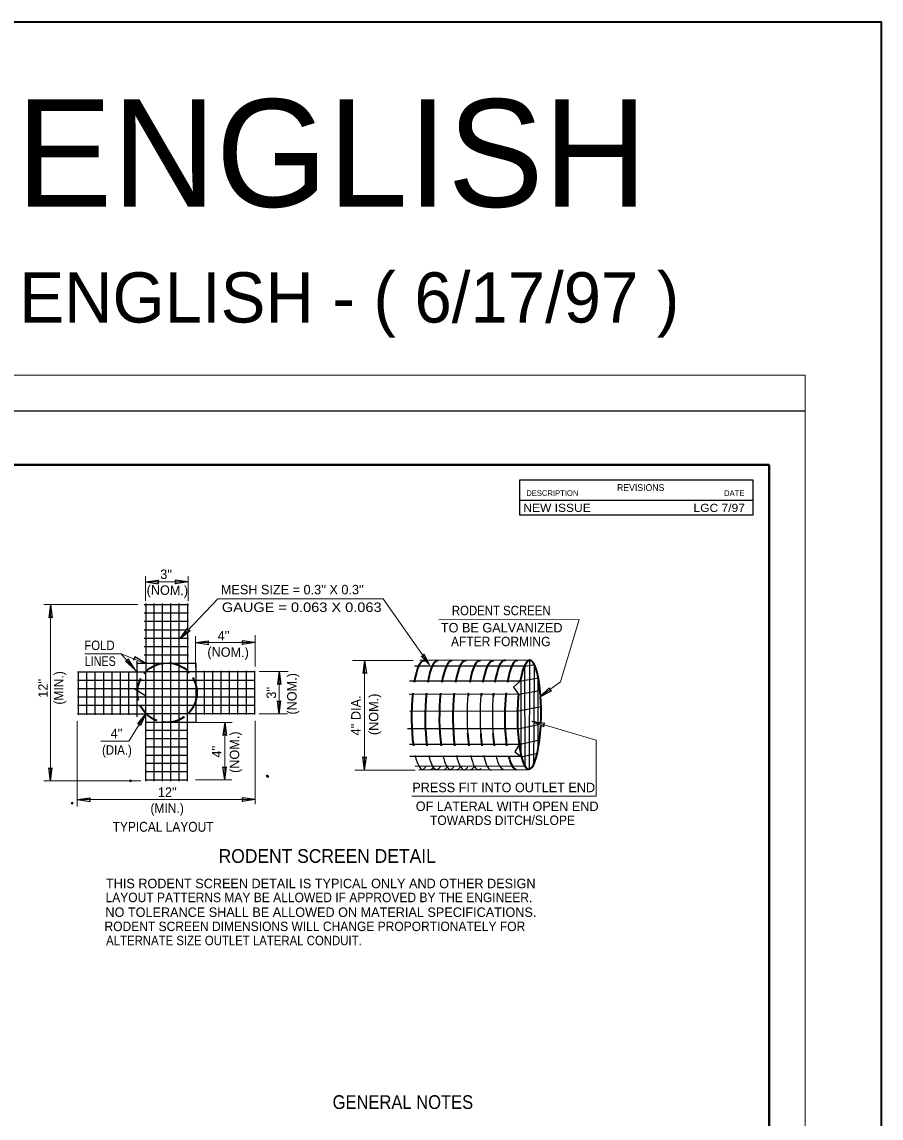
# Model space of a CAD drawing. Extents: x 1757 to 2137, y 145 to 432.
# Drawn here: x 2017.3 to 2137.1, y 279.6 to 432.4 of the extents above; entities that cross this region are included whole.
import ezdxf
from ezdxf.enums import TextEntityAlignment as Align

# ---------------------------------------------------------------- set-up
doc = ezdxf.new("R2010")
doc.units = 0
doc.header["$LTSCALE"] = 0.53
doc.header["$PDMODE"] = 32
doc.header["$PDSIZE"] = 0.265
doc.linetypes.add('LONG_DASHED', pattern=[7.5, 6, -1.5])
doc.linetypes.add('MEDIUM_DASHED', pattern=[4.5, 3, -1.5])
doc.layers.add('1', color=7, linetype='Continuous', lineweight=13)
doc.layers.add('25', color=7, linetype='Continuous', lineweight=40)
doc.layers.add('10', color=7, linetype='Continuous')

msp = doc.modelspace()

# ---------------------------------------------------------------- linework, layer by layer
at = {"layer": '1'}
for p, q in [((1766.5595, 383.1954), (2126.5325, 383.1954)), ((2126.5325, 153.2128), (2126.5325, 383.1954)), ((2034.516, 355.1377), (2034.516, 351.7109)), ((2040.4598, 355.1377), (2040.4598, 351.6533)), ((2034.516, 354.3386), (2040.4598, 354.3386)), ((2039.3955, 346.5147), (2044.5859, 351.9736)), ((2020.3229, 351.1775), (2033.4202, 351.1775)), ((2021.2629, 351.1775), (2021.2629, 326.6189)), ((2041.4984, 346.7843), (2041.4984, 342.42)), ((2041.4984, 345.8886), (2049.8076, 345.8886)), ((2049.8076, 346.8997), (2049.8076, 342.5354)), ((2031.0607, 344.3872), (2033.3107, 341.7904)), ((2071.8406, 343.3893), (2063.4038, 343.3893)), ((2065.0818, 328.1457), (2065.0818, 343.3893)), ((2050.3922, 341.8489), (2054.4328, 341.8489)), ((2053.1603, 341.8489), (2053.1603, 335.9636)), ((2092.4064, 340.3925), (2089.5206, 338.3207)), ((2024.9688, 334.9068), (2024.9688, 323.0232)), ((2041.1631, 334.7494), (2046.6121, 334.7494)), ((2045.5584, 334.7494), (2045.5584, 326.7303)), ((2049.8076, 334.957), (2049.8076, 323.3647)), ((2050.3922, 335.9636), (2054.341, 335.9636)), ((2097.3747, 332.2909), (2088.4102, 334.9178)), ((2072.1368, 328.0951), (2063.7001, 328.0951)), ((2020.3199, 326.6189), (2033.8775, 326.6189)), ((2041.5082, 326.7303), (2046.5443, 326.7303)), ((2049.8076, 323.9952), (2024.9688, 323.9952))]:
    msp.add_line(p, q, dxfattribs=at)
at = {"layer": '1', "lineweight": 40}
for p in [(1796.5572, 370.6967), (2121.5326, 165.7119)]:
    msp.add_line(p, (2121.5326, 370.6967), dxfattribs=at)
at = {"layer": '1', "lineweight": 25}
for p, q in [((2034.5295, 354.3375), (2036.3422, 354.5867)), ((2034.5295, 354.3375), (2036.3422, 354.0883)), ((2040.4432, 354.3383), (2038.6304, 354.5877)), ((2040.4432, 354.3383), (2038.6304, 354.0891)), ((2021.2597, 351.1635), (2021.0104, 349.3508)), ((2021.2597, 351.1635), (2021.5089, 349.3508)), ((2034.3368, 351.1921), (2040.5219, 351.1921)), ((2034.5356, 351.3588), (2034.5356, 341.8138)), ((2035.7062, 326.5618), (2035.7062, 351.3588)), ((2036.8769, 326.5618), (2036.8769, 351.3588)), ((2038.0476, 326.5618), (2038.0476, 351.3588)), ((2039.2182, 326.5618), (2039.2182, 351.3588)), ((2040.3889, 351.3588), (2040.3889, 347.8852)), ((2034.3368, 350.0214), (2040.5219, 350.0214)), ((2034.3368, 348.8508), (2040.5219, 348.8508)), ((2034.3368, 347.6801), (2040.1372, 347.6801)), ((2039.3963, 346.5143), (2040.3902, 347.8957)), ((2039.3963, 346.5143), (2040.726, 347.5765)), ((2040.3889, 347.2999), (2040.3889, 341.9622)), ((2040.5113, 347.6801), (2040.5219, 347.6801)), ((2034.3368, 346.5094), (2040.5219, 346.5094)), ((2041.5028, 345.8892), (2043.3157, 346.1384)), ((2041.5028, 345.8892), (2043.3157, 345.64)), ((2049.8028, 345.8898), (2047.9901, 346.1391)), ((2049.8028, 345.8898), (2047.9901, 345.6406)), ((2034.5701, 342.9513), (2033.0172, 343.9189)), ((2034.3368, 345.3388), (2040.5219, 345.3388)), ((2034.3368, 344.1681), (2040.5219, 344.1681)), ((2074.1446, 342.7664), (2072.9866, 344.0135)), ((2074.1446, 342.7664), (2073.3658, 344.2797)), ((2033.0811, 342.1008), (2031.7108, 343.3123)), ((2033.0811, 342.1008), (2032.0877, 343.6377)), ((2033.3648, 335.5383), (2033.3648, 343.3024)), ((2033.4316, 342.9974), (2041.5596, 342.9974)), ((2041.5596, 334.8027), (2041.5596, 342.9974)), ((2065.0809, 343.3893), (2064.8317, 341.5765)), ((2065.0809, 343.3893), (2065.3302, 341.5765)), ((2087.3538, 342.5832), (2072.0376, 342.5919)), ((2088.1193, 343.423), (2072.7807, 343.3716)), ((2087.3532, 342.5711), (2088.7846, 342.8203)), ((2087.3762, 342.565), (2087.4403, 328.7261)), ((2088.0822, 343.4037), (2088.0253, 328.2317)), ((2088.7441, 342.793), (2088.6946, 334.9482)), ((2025.0087, 341.8267), (2034.4943, 341.8267)), ((2025.1702, 335.803), (2025.1702, 341.8568)), ((2026.3408, 335.803), (2026.3408, 341.8568)), ((2027.5115, 335.803), (2027.5115, 341.8568)), ((2028.6822, 335.803), (2028.6822, 341.8568)), ((2029.8528, 335.803), (2029.8528, 341.8568)), ((2031.0235, 335.803), (2031.0235, 341.8568)), ((2032.1942, 335.803), (2032.1942, 341.8568)), ((2034.5356, 336.0061), (2034.5356, 341.8285)), ((2040.3623, 341.8267), (2034.5391, 341.8267)), ((2040.3889, 335.9192), (2040.3889, 341.8578)), ((2049.7543, 341.8267), (2040.5742, 341.8267)), ((2042.7302, 335.8607), (2042.7302, 341.9447)), ((2043.9009, 335.8607), (2043.9009, 341.9447)), ((2045.0716, 335.8607), (2045.0716, 341.9447)), ((2046.2423, 335.8607), (2046.2423, 341.9447)), ((2047.413, 335.8607), (2047.413, 341.9447)), ((2048.5837, 335.8607), (2048.5837, 341.9447)), ((2049.7543, 335.8607), (2049.7543, 341.9447)), ((2053.1621, 341.8352), (2052.9128, 340.0224)), ((2053.1621, 341.8352), (2053.4113, 340.0224)), ((2086.7047, 340.5185), (2089.3169, 340.9728)), ((2086.8777, 340.9537), (2086.8777, 330.2784)), ((2089.2305, 341.2332), (2089.2305, 334.9338)), ((2025.0087, 340.656), (2049.7543, 340.656)), ((2025.0087, 339.4853), (2049.7543, 339.4853)), ((2034.5701, 338.4179), (2033.0172, 339.3855)), ((2086.7801, 340.5158), (2071.3448, 340.5149)), ((2089.5214, 338.3199), (2090.8482, 339.5793)), ((2025.0087, 338.3147), (2049.7543, 338.3147)), ((2086.5495, 338.6782), (2071.2872, 338.6676)), ((2086.5938, 338.7074), (2089.533, 339.2183)), ((2089.5214, 338.3199), (2091.139, 339.1748)), ((2025.0087, 337.144), (2049.7543, 337.144)), ((2034.5356, 326.5618), (2034.5356, 336.2777)), ((2053.1639, 335.9686), (2052.9147, 337.7814)), ((2053.1639, 335.9686), (2053.4131, 337.7814)), ((2086.2631, 336.3244), (2071.3742, 336.2747)), ((2086.3021, 336.327), (2089.6899, 336.9585)), ((2025.0087, 335.9733), (2034.5438, 335.9733)), ((2034.5597, 335.9817), (2033.4044, 334.5634)), ((2034.5597, 335.9817), (2033.8289, 334.3053)), ((2034.507, 334.8027), (2041.5596, 334.8027)), ((2040.4492, 335.9733), (2034.5391, 335.9733)), ((2049.7543, 335.9733), (2040.1293, 335.9733)), ((2040.3889, 326.5618), (2040.3889, 336.0305)), ((2045.5584, 334.7494), (2045.3093, 332.9367)), ((2045.5584, 334.7494), (2045.8076, 332.9367)), ((2088.4102, 334.9169), (2090.2194, 334.6464)), ((2088.4102, 334.9169), (2090.0792, 334.1684)), ((2034.4531, 333.6532), (2040.4208, 333.6532)), ((2086.3775, 333.8553), (2071.0558, 333.8784)), ((2086.4491, 333.8715), (2089.3571, 334.4839)), ((2088.6929, 334.6653), (2088.6567, 328.9173)), ((2089.2305, 334.5099), (2089.2305, 330.7628)), ((2034.4531, 332.5038), (2040.4208, 332.5038)), ((2086.6053, 331.6898), (2089.4772, 332.3091)), ((2034.4531, 331.3544), (2040.4208, 331.3544)), ((2034.4531, 330.2051), (2040.4208, 330.2051)), ((2086.6372, 331.6837), (2071.3448, 331.6861)), ((2086.9223, 329.972), (2089.1815, 330.4477)), ((2034.4531, 329.0557), (2040.4208, 329.0557)), ((2065.0827, 328.1457), (2064.8335, 329.9585)), ((2065.0827, 328.1457), (2065.3319, 329.9585)), ((2086.9387, 329.9842), (2071.3742, 329.985)), ((2087.3823, 328.6592), (2072.1201, 328.6078)), ((2021.2629, 326.6287), (2021.0137, 328.4414)), ((2021.2629, 326.6287), (2021.5122, 328.4414)), ((2034.4531, 327.9062), (2040.4208, 327.9062)), ((2045.5584, 326.7422), (2045.3092, 328.5549)), ((2045.5584, 326.7422), (2045.8076, 328.5549)), ((2087.9836, 328.1642), (2072.6451, 328.1129)), ((2034.4531, 326.7569), (2040.4208, 326.7569)), ((2024.978, 323.9986), (2026.7907, 324.2478)), ((2049.8076, 323.9962), (2047.9947, 324.2452)), ((2024.978, 323.9986), (2026.7907, 323.7494)), ((2049.8076, 323.9962), (2047.9947, 323.7469))]:
    msp.add_line(p, q, dxfattribs=at)
at = {"layer": '1', "lineweight": 35}
msp.add_lwpolyline([(1756.8748, 432.4348), (2137.1342, 432.4348), (2137.1342, 145.219), (1756.8748, 145.219)], close=True, dxfattribs=at)
at = {"layer": '1', "lineweight": 25}
for points in [[(1781.5583, 158.2127), (1781.5583, 378.1959), (2126.5325, 378.1959)], [(2036.3422, 354.5867), (2036.2022, 354.3349), (2036.3422, 354.0883)], [(2038.6304, 354.0891), (2038.7706, 354.3411), (2038.6304, 354.5877)], [(2021.5089, 349.3508), (2021.257, 349.4908), (2021.0104, 349.3508)], [(2040.3902, 347.8957), (2040.4698, 347.6399), (2040.726, 347.5765)], [(2043.3157, 346.1384), (2043.1755, 345.8865), (2043.3157, 345.64)], [(2047.9901, 345.6406), (2048.1302, 345.8925), (2047.9901, 346.1391)], [(2032.8141, 343.463), (2033.0447, 343.6368), (2033.0172, 343.9189)], [(2072.9866, 344.0135), (2073.253, 344.0412), (2073.3658, 344.2797)], [(2031.7108, 343.3123), (2031.9928, 343.3698), (2032.0877, 343.6377)], [(2065.3302, 341.5765), (2065.0783, 341.7166), (2064.8317, 341.5765)], [(2053.4113, 340.0224), (2053.1594, 340.1625), (2052.9128, 340.0224)], [(2086.7658, 340.4976), (2085.8392, 339.6588), (2086.5452, 338.6729)], [(2090.8482, 339.5793), (2090.881, 339.2937), (2091.139, 339.1748)], [(2052.9147, 337.7814), (2053.1666, 337.6413), (2053.4131, 337.7814)], [(2033.8289, 334.3053), (2033.6874, 334.5557), (2033.4044, 334.5634)], [(2090.2194, 334.6464), (2090.0145, 334.4443), (2090.0792, 334.1684)], [(2045.8076, 332.9367), (2045.5557, 333.0768), (2045.3093, 332.9367)], [(2086.6224, 331.6837), (2086.0268, 330.6463), (2086.9313, 329.9988)], [(2064.8335, 329.9585), (2065.0853, 329.8183), (2065.3319, 329.9585)], [(2021.0137, 328.4414), (2021.2656, 328.3012), (2021.5122, 328.4414)], [(2045.3092, 328.5549), (2045.561, 328.4147), (2045.8076, 328.5549)], [(2026.7907, 324.2478), (2026.6508, 323.996), (2026.7907, 323.7494)], [(2047.9947, 323.7469), (2048.1348, 323.9987), (2047.9947, 324.2452)]]:
    msp.add_lwpolyline(points, dxfattribs=at)
at = {"layer": '1'}
for points in [[(2044.5859, 351.9736), (2067.6834, 351.9736), (2074.144, 342.7657)], [(2075.4272, 349.0694), (2095.0141, 349.0919), (2092.4064, 340.3925)], [(2034.5098, 342.9583), (2031.1051, 344.3162), (2026.0328, 344.3162)], [(2034.4677, 335.7947), (2032.2047, 332.1536), (2028.2852, 332.1536)], [(2071.6557, 324.4589), (2097.3747, 324.4589), (2097.3747, 332.2909)]]:
    msp.add_lwpolyline(points, dxfattribs=at)
at = {"layer": '1', "linetype": 'LONG_DASHED', "lineweight": 35}
msp.add_circle((2037.5291, 338.9133), 4.1514, dxfattribs=at)
at = {"layer": '1', "lineweight": 35}
for centre, start_param, end_param in [((2073.2813, 335.7713), 3.06276903, 4.06891343), ((2075.1764, 335.7796), 3.06276903, 4.07028569), ((2077.1543, 335.786), 3.06276903, 4.07133687), ((2079.0487, 335.753), 3.06276903, 4.06588703), ((2081.0365, 335.7532), 3.06276903, 4.06592484), ((2082.8546, 335.7215), 3.06276903, 4.06067344), ((2084.5448, 335.8217), 3.06276903, 4.07718765), ((2086.2976, 335.7911), 3.06276903, 4.07216818), ((2088.0519, 335.8258), 1.93617669, 4.04750042), ((2086.2976, 335.7911), 4.03369777, 4.04086041), ((2073.2813, 335.7713), 4.29830835, 5.3094618), ((2075.1764, 335.7796), 4.29950711, 5.31078694), ((2077.1543, 335.786), 4.30042578, 5.31180374), ((2079.0487, 335.753), 4.29566675, 5.30654836), ((2086.2976, 335.7911), 4.32997018, 5.09143934), ((2088.0519, 335.8258), 4.32849581, 7.64623732), ((2088.0519, 335.8258), 1.43767667, 1.89213912), ((2081.0365, 335.7532), 5.05031653, 5.30658472), ((2082.8546, 335.7215), 5.05031653, 5.30155832), ((2084.5448, 335.8217), 5.06848444, 5.3174908), ((2086.2976, 335.7911), 5.09279168, 5.31260892), ((2086.2976, 335.7911), 5.13024117, 5.29035675), ((2086.2976, 335.7911), 5.56939374, 6.2831854)]:
    msp.add_ellipse(centre, major_axis=(-0.0675, -7.597), ratio=0.217321, start_param=start_param, end_param=end_param, dxfattribs=at)
at = {"layer": '1', "lineweight": 25}
for centre, start_param, end_param in [((2081.021, 335.8358), 4.34955335, 5.09143934), ((2082.8321, 335.8042), 4.34955335, 5.09143934), ((2084.5506, 335.869), 4.34955335, 5.09143934), ((2073.2813, 335.7713), 5.55164917, 6.2831854), ((2075.1764, 335.7796), 5.5532891, 6.2831854), ((2077.1543, 335.786), 5.55454845, 6.2831854), ((2079.0487, 335.753), 5.54804909, 6.2831854), ((2081.0365, 335.7532), 5.54809393, 6.2831854), ((2082.8546, 335.7215), 5.54189961, 6.2831854), ((2084.5448, 335.8217), 5.5616087, 6.2831854)]:
    msp.add_ellipse(centre, major_axis=(-0.0675, -7.597), ratio=0.217321, start_param=start_param, end_param=end_param, dxfattribs=at)
at = {"layer": '1', "linetype": 'MEDIUM_DASHED', "lineweight": 35}
for centre, start_param, end_param in [((2081.0365, 335.7532), 4.29569972, 4.35242864), ((2082.8546, 335.7215), 4.29112293, 4.35242864), ((2084.5448, 335.8217), 4.30554551, 4.37059752), ((2086.2976, 335.7911), 4.30115256, 4.34815171)]:
    msp.add_ellipse(centre, major_axis=(-0.0675, -7.597), ratio=0.217321, start_param=start_param, end_param=end_param, dxfattribs=at)
at = {"layer": '1'}
msp.add_ellipse((2073.1382, 335.7808), major_axis=(-0.0675, -7.597), ratio=0.217321, start_param=6.28107036, end_param=6.62186262, dxfattribs=at)
at = {"layer": '1', "linetype": 'MEDIUM_DASHED'}
for centre, end_param in [((2074.2595, 335.7612), 6.62186262), ((2075.179, 335.7856), 6.62186262), ((2076.0968, 335.7157), 6.62186262), ((2077.0298, 335.7667), 6.62186262), ((2077.9892, 335.7635), 6.62186262), ((2078.9746, 335.7059), 6.62186262), ((2079.8811, 335.7579), 6.62186262), ((2081.0022, 335.7578), 6.51135099)]:
    msp.add_ellipse(centre, major_axis=(-0.0675, -7.597), ratio=0.217321, start_param=6.28107036, end_param=end_param, dxfattribs=at)
at = {"layer": '1'}
for p in [(2051.4668, 327.2885), (2051.5892, 327.1971), (2032.4266, 326.6223), (2024.2752, 323.5094)]:
    msp.add_point(p, dxfattribs=at)
at = {"layer": '25', "lineweight": 25}
msp.add_line((2086.6815, 365.766), (2119.2922, 365.766), dxfattribs=at)
msp.add_lwpolyline([(2086.6815, 363.684), (2119.2982, 363.684), (2119.2982, 368.52), (2086.6815, 368.52)], close=True, dxfattribs=at)

# ---------------------------------------------------------------- texts
at = {"layer": '1'}
for s, height, p in [('( pg. 140 ) PAVEMENT EDGE DRAIN - ( PED-1-00 ) FINAL ENGLISH - ( 6/17/97 )', 7, (1766.711, 390.515)), ("MESH SIZE = 0.3'' X 0.3''", 1.32, (2045.0339, 352.6157)), ('TO BE GALVANIZED', 1.32, (2075.7217, 347.3047)), ("12''", 1.32, (2036.2446, 324.3719)), ('PRESS FIT INTO OUTLET END', 1.32, (2071.7324, 325.024)), ('OF LATERAL WITH OPEN END', 1.32, (2072.2212, 322.404)), ('THIS RODENT SCREEN DETAIL IS TYPICAL ONLY AND OTHER DESIGN', 1.32, (2029.0017, 311.637)), ('NO TOLERANCE SHALL BE ALLOWED ON MATERIAL SPECIFICATIONS.', 1.32, (2028.9188, 307.6311))]:
    msp.add_text(s, height=height, dxfattribs=at).set_placement(p)
for s, rotation, p in [("3''", 359.861, (2036.5672, 354.753)), ('(NOM.)', 358.712, (2034.6589, 352.597)), ("4''", 359.861, (2044.5813, 346.1841)), ('(NOM.)', 358.712, (2043.13, 343.9662)), ('(NOM.)', 90, (2055.595, 335.8456)), ("12''", 90, (2020.8782, 338.1987)), ("3''", 90, (2052.719, 338.0638)), ("4'' DIA.", 90, (2064.5225, 332.9365)), ('(NOM.)', 90, (2067.0031, 332.9874)), ("4''", 359.861, (2029.6459, 332.5577)), ('(NOM.)', 90, (2047.5874, 327.7105)), ("4''", 90, (2045.0963, 329.8489))]:
    msp.add_text(s, height=1.32, rotation=rotation, dxfattribs=at).set_placement(p)
for s, height, width, p in [('GAUGE = 0.063 X 0.063', 1.32, 1.15, (2045.1593, 350.1557)), ('RODENT SCREEN', 1.32, 0.9, (2077.2509, 349.7013)), ('FOLD', 1.32, 0.9, (2025.97, 344.8456)), ('AFTER FORMING', 1.32, 0.95, (2077.1324, 345.3761)), ('LINES', 1.32, 0.85, (2026.0269, 342.6338)), ('(MIN.)', 1.32, 0.95, (2035.2012, 322.1364)), ('TOWARDS DITCH/SLOPE', 1.32, 0.95, (2074.2069, 320.4472)), ('TYPICAL LAYOUT', 1.384, 0.9, (2029.9282, 319.5076)), ('LAYOUT PATTERNS MAY BE ALLOWED IF APPROVED BY THE ENGINEER.', 1.32, 0.95, (2028.9348, 309.6894)), ('RODENT SCREEN DIMENSIONS WILL CHANGE PROPORTIONATELY FOR ', 1.32, 0.95, (2028.7917, 305.6551)), ('ALTERNATE SIZE OUTLET LATERAL CONDUIT.', 1.32, 0.9, (2029.0162, 303.6848))]:
    msp.add_text(s, height=height, dxfattribs=dict(at, width=width)).set_placement(p)
for s, rotation, width, p in [('(MIN.)', 90, 0.95, (2023.0635, 337.2386)), ('(DIA.)', 359.861, 0.9, (2028.4508, 330.2605))]:
    msp.add_text(s, height=1.32, rotation=rotation, dxfattribs=dict(at, width=width)).set_placement(p)
for s, width, p in [('RODENT SCREEN DETAIL', 0.95, (2059.8623, 315.1704)), ('GENERAL NOTES', 0.9, (2070.4212, 280.8521))]:
    msp.add_text(s, height=1.916, dxfattribs=dict(at, width=width)).set_placement(p, align=Align.CENTER)
at = {"layer": '10'}
msp.add_text('1988/96 SPECS.-FINAL ENGLISH', height=15, dxfattribs=at).set_placement((1795.7221, 406.6522))
at = {"layer": '25'}
for s, p in [('DESCRIPTION', (2087.6287, 366.3352)), ('DATE', (2115.228, 366.3165))]:
    msp.add_text(s, height=0.7962, dxfattribs=at).set_placement(p)
for s, height, width, p in [('REVISIONS', 0.9554, 0.95, (2100.294, 367.023)), ('NEW ISSUE        ', 1.139, 1.1, (2087.226, 364.1092)), ('LGC 7/97', 1.139, 1.1, (2110.9654, 364.1006))]:
    msp.add_text(s, height=height, dxfattribs=dict(at, width=width)).set_placement(p)

doc.saveas('drawing.dxf')
